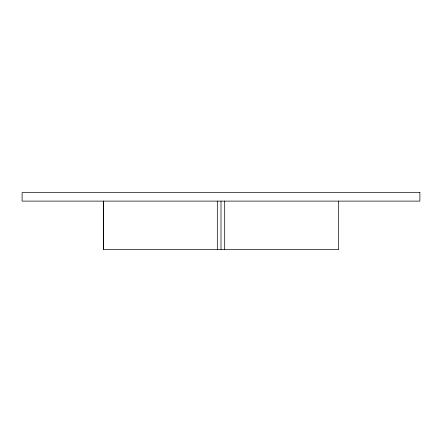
<?xml version="1.0" encoding="UTF-8"?>
<svg xmlns="http://www.w3.org/2000/svg" width="442" height="442" viewBox="0 0 442 442"><rect width="100%" height="100%" fill="white"/><g stroke="black" fill="none" stroke-linecap="round" stroke-linejoin="round"><path stroke-width="0.66" d="M338.445 249.415L103.555 249.415L103.555 201.11M338.39 201.11L338.39 249.415M224.691 201.11L224.691 249.415M221 201.11L221 249.415M217.309 201.11L217.309 249.415M103.61 201.11L103.61 249.415M419.9 192.585L22.1 192.585L22.1 201.11L419.9 201.11L419.9 192.585"/></g></svg>
